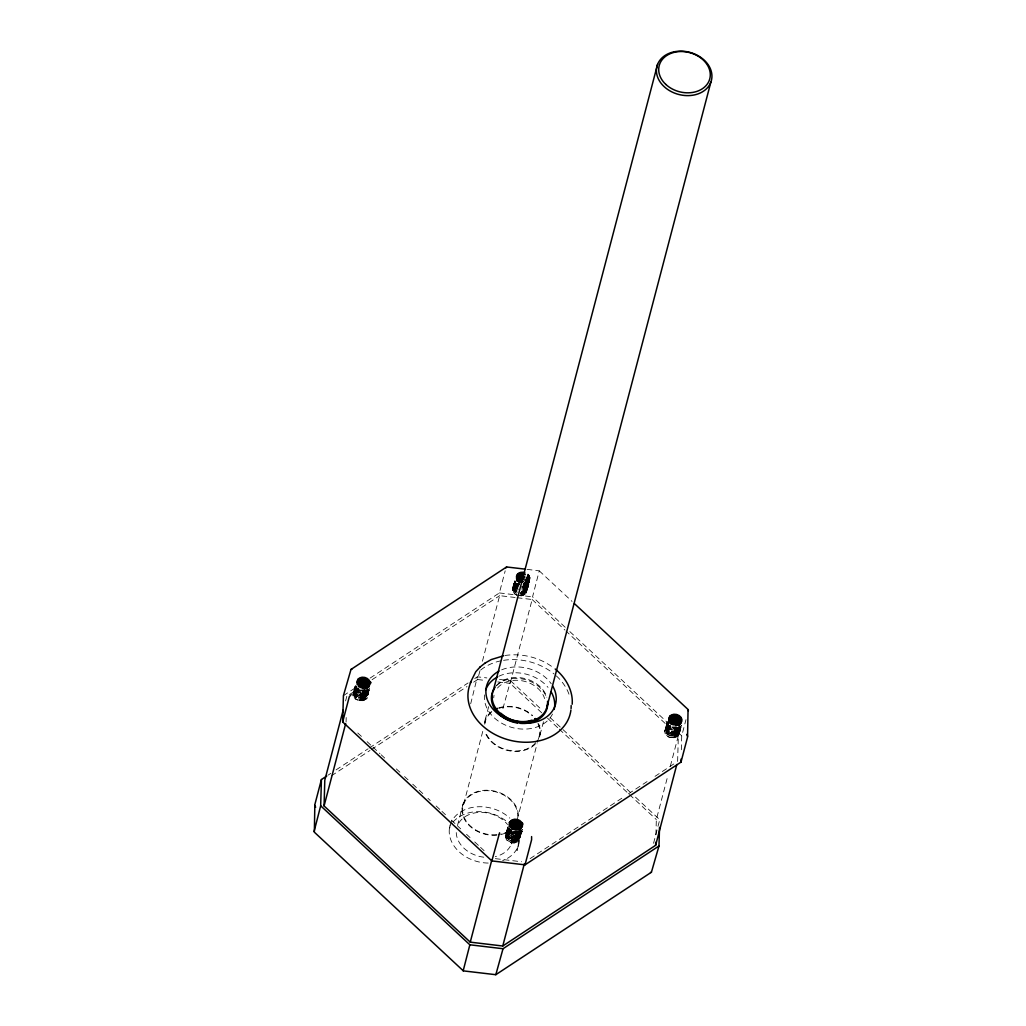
<?xml version="1.0" encoding="UTF-8"?>
<svg xmlns="http://www.w3.org/2000/svg" width="1026" height="1026" viewBox="0 0 1026 1026"><rect width="100%" height="100%" fill="white"/><g stroke="black" fill="none" stroke-linecap="round" stroke-linejoin="round"><path stroke-width="0.75" stroke-dasharray="5 3.75" d="M470.678 703.836L477.385 676.814L486.863 677.929M358.651 688.626C344.762 695.718 372.284 703.695 366.013 689.934M356.368 688.446C350.597 696.474 369.591 699.809 366.987 690.152M517.001 831.022L515.437 831.098C524.761 834.189 517.912 846.63 509.935 842.154C502.817 840.435 505.1 828.931 512.397 830.496C494.596 836.69 527.082 846.642 517.63 831.034M519.233 583.576C514.462 582.845 512.282 589.642 516.758 591.656M509.614 829.816C501.009 838.127 524.094 842.218 518.887 831.124M521.708 591.271C526.569 591.451 528.428 584.743 524.119 582.422M669.311 725.959C658.666 734.141 684.034 739.028 677.801 726.959M668.157 725.485C662.373 733.5 681.367 736.835 678.763 727.178M367.257 692.268L367.103 689.754M519.669 834.266L519.002 830.739M526.607 587.308L526.466 584.794L524.235 582.037M679.032 729.294L678.879 726.793M354.996 691.806C354.765 697.693 364.679 699.476 366.795 694.089M507.408 833.805C507.177 839.678 517.091 841.474 519.207 836.087M514.359 586.846L515.129 589.693L516.847 591.258M666.772 728.845C666.541 734.719 676.455 736.501 678.571 731.115M364.192 697.436C358.164 700.553 349.071 691.126 356.92 687.433M516.617 839.435C510.563 842.692 501.509 833.074 509.332 829.418L514.372 832.33L520.169 831.432M515.116 583.089C511.294 585.59 513.731 591.143 517.502 592.22M679.828 727.306C683.419 740.926 656.743 732.705 668.695 724.459M353.803 692.255L353.855 690.96M506.228 834.253L506.267 832.958M513.205 586L514.129 589.475L516.193 591.399M665.579 729.294L665.63 727.998M521.759 587.064C528.121 588.565 532.25 579.882 526.402 576.394M523.145 585.461C527.992 585.705 530.006 579.036 525.722 576.65M529.275 582.383L528.428 578.497L526.364 576.509M356.432 686.33C356.343 692.319 365.538 693.679 368.911 689.652M508.845 828.328C508.524 834.215 518.425 836.062 520.618 830.714M528.134 581.55L528.018 579.036L525.838 576.266M346.07 722.073L346.198 717.533M356.509 686.881L356.535 685.919M655.909 834.728L656.332 819.582L667.939 775.361M677.622 761.459L678.34 735.706L566.07 631.105M681.341 749.762L681.726 735.847L685.984 719.636M355.676 685.868L354.598 688.074L354.842 690.421L358.779 694.217L364.82 694.564L367.308 693.409L369.193 690.036L368.847 691.357M518.143 589.245C514.911 588.142 512.397 583.781 515.039 580.908M521.606 830.752C522.196 841.192 502.355 836.767 508.088 827.867M666.413 724.972C665.81 732.615 679.468 734.719 680.969 727.062C679.443 737.258 660.282 729.614 668.401 722.099M354.637 687.946C354.073 692.601 359.639 695.141 363.319 694.948M513.923 584.269L515.001 581.037M506.972 831.227L507.049 829.944M530.083 578.331L528.954 581.87L523.927 584.179L528.018 582.665L529.673 580.678L529.262 575.701A7.336 5.681 14.7 0 0 526.684 573.29C528.749 573.021 530.698 580.549 529.839 576.933M366.051 696.936C368.347 689.074 352.187 687.266 354.881 695.846C358.266 703.426 371.784 696.59 364.576 690.267M525.415 591.976L524.914 588.334L522.208 585.872M518.476 838.935C520.9 830.175 502.778 829.97 507.883 838.755C513.705 846.617 525.068 834.625 514.783 831.009M677.84 733.962L676.621 729.383L672.184 727.101L678.224 727.178M521.349 831.535C518.015 835.331 511.487 834.343 508.55 830.534L508.755 828.7L509.371 832.868L514.847 835.344L518.361 834.42L520.426 831.509L517.386 834.548L512.41 834.497L508.896 831.547L507.832 826.918L508.575 830.406L513.282 833.753L519.207 833.304L522.337 829.341L522.016 830.444M679.366 727.511C675.441 733.039 666.156 728.473 667.157 722.086M679.751 727.614C675.39 730.948 666.592 728.05 667.195 721.958M356.291 687.548C352.482 694.82 367.577 698.065 367.667 690.036M521.747 589.835C526.543 590.271 528.993 583.743 524.773 581.165M509.371 828.803C503.061 836.511 521.862 840.679 519.887 830.97M668.067 724.574C664.258 731.846 679.353 735.103 679.443 727.075M367.59 691.088L367.77 689.652C365.025 692.935 359.818 692.383 356.984 689.587M526.954 586.128L526.941 583.614L524.889 580.78M520.002 833.086L519.99 830.585M679.366 728.127L679.545 726.677M515.732 583.486L514.603 586.487L516.86 590.027M355.419 690.1C354.714 696.462 366.115 698.193 367.359 691.883M514.783 585.141L515.347 588.001L518.04 590.232M507.844 832.099C507.126 838.46 518.54 840.191 519.772 833.882M667.195 727.139C666.49 733.5 677.891 735.232 679.135 728.909M360.075 699.27C365.423 700.655 370.732 694.397 366.526 689.895M505.998 833.907C504.382 846.296 528.403 840.717 517.835 830.983M668.901 725.703C654.152 735.309 687.138 742.632 678.301 726.934M367.949 694.961L367.872 692.306L366.487 690.011L361.934 690.46L363.486 690.613M520.362 836.947L520.297 834.305L517.874 830.88M679.725 731.987L679.648 729.332L678.263 727.049L673.71 727.485M523.183 584.012C527.249 584.41 530.404 579.331 527.261 576.253M528.454 580.37L527.377 575.855M367.898 689.908C365.974 696.423 353.239 692.755 356.715 686.291C346.608 694.371 370.578 702.207 368.642 689.626M526.813 589.399C529.647 586.487 527.531 581.986 524.427 580.229M666.118 726.049L668.49 723.381C658.397 731.41 682.367 739.246 680.418 726.652M368.68 692.165L368.667 689.51M528.044 587.193L527.531 583.294L524.389 580.344M680.456 729.191L680.456 726.549M366.397 695.666L365.974 692.512L363.422 689.947M520.349 594.208C525.863 594.888 527.915 587.103 522.773 584.974M518.81 837.652L517.745 833.522L513.423 831.06M670.927 727.024C653.267 735.18 689.062 741.67 675.198 726.972M678.173 732.692L678.276 730.191L676.352 727.306M369.591 688.113L369.45 689.254M528.775 584.397L528.326 580.613L525.325 577.394C528.48 579.164 530.416 583.743 527.492 586.577M367.09 690.075L362.55 691.486L357.253 688.767C350.289 690.152 354.252 699.745 360.1 699.142M512.949 586.936L513.398 590.553L516.501 593.387C513.513 591.912 511.269 587.59 514.193 584.961M665.361 728.935C661.013 743.234 689.241 737.809 676.172 726.883M353.585 691.909L354.073 695.397L358.561 698.924M521.785 588.385C527.274 589.142 529.506 581.396 524.389 579.19M520.323 831.906L520.464 830.868M527.261 584.935L527.018 581.396L524.504 578.805M365.923 694.717L365.346 693.166L366.128 695.795A6.015 4.655 14.7 0 1 362.601 700.078L365.256 698.347L366.179 696.462M525.286 589.758L524.709 588.193L525.492 590.822A6.015 4.655 14.7 0 1 521.965 595.118L524.619 593.374L525.53 591.489M518.335 836.716L517.758 835.164L518.553 837.78A6.015 4.655 14.7 0 1 515.014 842.077L517.681 840.345L518.592 838.447M677.699 731.756L677.122 730.191L677.904 732.82A6.015 4.655 14.7 0 1 674.377 737.117L671.53 737.207L676.224 736.129L677.955 733.487M515.655 582.576L515.09 585.743L518.027 589.027M529.506 581.601L529.583 579.074L527.441 575.445C531.571 578.549 529.531 585.282 524.376 585.551M355.868 688.408C354.752 694.769 366.102 696.846 367.693 690.703M515.232 583.435L515.578 586.295L518.117 588.629M508.293 830.393C507.165 836.754 518.515 838.845 520.105 832.702M667.657 725.433C666.528 731.794 677.878 733.885 679.468 727.729M515.052 581.973C512.089 584.448 513.975 589.091 517.13 590.412M509.165 828.226C502.548 832.112 510.499 840.422 516.181 838.28C519.233 837.767 522.042 834.728 521.093 831.509C521.593 833.651 520.759 836.036 518.848 837.229M354.38 688.895L353.816 691.088M513.744 583.922L514.129 587.411L517.155 590.283M506.793 830.893L506.241 833.086M666.156 725.921L665.592 728.127M361.165 697.885L359.639 697.539M360.703 696.333L366.449 695.115L368.706 692.05M354.598 688.074C355.471 682.547 354.445 692.678 358.407 692.396C361.691 694.051 366.667 693.974 368.924 690.524L365.833 692.896L362.883 693.409M510.974 840.922L507.267 838.473L505.998 836.228L506.382 833.997L509.024 832.163A7.336 5.681 14.7 0 0 506.382 833.997L505.472 837.28M511.423 842.602L507.434 840.474L505.51 837.152M512.038 839.653L508.088 837.472L506.254 834.125M512.654 836.703L508.755 834.471L507.011 831.098M513.731 835.395C517.04 838.473 529.185 824.878 518.233 835.01C513.385 837.319 504.895 832.509 508.126 826.841M521.221 830.714L517.425 832.509L514.372 832.33M670.337 735.963L666.631 733.513L665.361 731.269L665.771 728.896L668.388 727.203A7.336 5.681 14.7 0 0 665.733 729.024M670.786 737.63C667.31 736.937 662.873 732.628 665.771 728.896M671.402 734.693L667.451 732.513L665.617 729.165M679.905 731.192L679.802 727.421L675.724 729.076L672.658 728.665M672.479 733.359L678.224 732.141L680.482 729.076M361.627 699.347L365.795 697.949L367.975 694.846M514.052 841.346L518.207 839.948L520.387 836.844M514.667 838.434L517.617 837.755M674.646 730.563L678.853 729.422L680.7 727.549C676.903 733.859 663.732 729.242 667.49 721.868M362.396 692.037L363.961 691.934M523.298 587.09L527.351 585.5L529.301 582.268M353.342 692.999L353.034 694.115L353.957 691.999A7.336 5.681 14.7 0 1 356.612 690.177C341.35 702.553 379.325 704.926 364.358 689.959M362.729 697.731C366.025 697.86 369.822 693.858 368.052 690.28M519.925 595.721C526.351 596.927 529.865 587.911 523.76 584.884M515.142 839.73C519.066 839.948 522.798 834.625 519.81 831.06M515.745 836.947L512.679 836.588M514.501 842.744C521.195 842.461 521.734 832.971 515.411 831.24M673.864 737.771C679.584 737.579 681.482 729.601 676.134 726.998M674.48 734.872L678.442 733.154L679.93 731.076M507.588 827.867L507.011 830.072M666.951 722.907L666.374 725.1M366.692 694.474L365.91 690.318M520.387 592.746C525.787 593.708 528.531 586.128 523.452 583.691M519.118 836.472L519.246 834.382L517.514 831.419M678.468 731.5L677.686 727.357M526.056 589.514L525.966 585.974L523.568 583.307M362.088 700.745C366.346 700.643 369.437 695.461 366.513 691.986M526.197 593.118L526.954 589.488L523.722 585M523.324 586.962L521.785 586.949C526.376 587.795 530.032 581.832 526.043 578.69M527.556 583.756L527.839 581.28L526.158 578.305M518.515 585.038C513.641 584.576 512.141 591.566 516.655 593.284M354.791 692.588C353.726 700.207 366.167 700.553 368.154 694.051M514.154 587.629L514.347 590.476L516.758 592.874M507.203 834.587C505.754 840.935 517.078 843.282 518.912 837.267M666.567 729.627C665.117 735.975 676.442 738.322 678.276 732.308M506.703 833.33L507.216 830.996L509.294 829.547L514.347 832.458M355.022 688.318L355.637 685.996M514.385 583.345C514.347 577.292 513.988 587.667 517.771 587.423M507.447 830.316L508.05 827.995M666.81 725.344L666.733 724.035L668.362 722.227M368.129 694.153L368.026 690.395M520.528 592.913C526.992 594.195 530.57 585.282 524.645 582.05M517.925 839.012L520.541 836.152L519.772 831.175M353.059 695.282L353.072 693.986M512.423 590.322L513.359 586.91L515.975 585.205A7.336 5.681 14.7 0 0 513.321 587.039C510.884 590.065 513.693 594.157 516.873 595.183M527.492 589.193L527.415 585.307L524.607 582.165M515.591 582.152L515.732 585L518.117 587.411M512.436 589.014L512.705 588.039M505.459 836.113L505.767 834.997M664.848 731.012L665.117 730.025M345.595 700.912L346.801 696.333M370.078 678.109L499.393 592.938L505.19 570.841M473.653 682.149L477.641 679.533L480.04 670.376M482.438 661.231L499.649 595.657L515.129 597.491M450.234 825.109L449.298 828.367L452.261 823.314M463.175 803.768L457.378 825.904A28.523 22.072 14.7 0 1 479.886 812.374A28.523 22.072 14.7 0 1 507.537 824.506M485.183 719.893L488.658 706.658M463.726 803.948L483.323 729.23M484.926 723.125L485.721 720.072M525.748 590.694L525.453 587.154L522.888 584.589M499.495 679.43L510.55 680.751L502.843 708.876M565.185 627.271L532.558 596.875L539.24 570.841L526.864 569.34M541.728 712.801L510.153 683.393L532.148 599.517L516.668 597.671M517.091 820.056L537.085 743.812M537.483 742.285L538.688 737.707M511.423 843.898L514.898 830.624M543.472 721.701L539.227 737.886A28.523 22.072 14.7 0 0 538.445 723.445M518.168 846.155L517.027 850.516C519.323 843.487 518.617 837.319 514.86 831.034M521.259 833.356C522.439 830.034 519.669 837.678 517.219 836.677M670.337 766.204L678.34 735.706M653.549 843.295L659.731 819.723L635.248 796.92M356.24 687.112C354.56 691.652 365.872 696.282 368.001 689.523M369.193 690.036L368.244 692.345L364.82 694.564M526.723 586.91L525.132 589.629L521.798 590.873M528.236 581.165L526.595 583.845L523.234 585.064M513.18 586.128L515.078 583.204M354.893 692.217L356.458 689.831L358.536 689.036M514.244 587.257L515.822 584.871L519.118 583.974M507.306 834.215L508.883 831.83L512.166 830.932M666.669 729.242L668.234 726.87L670.311 726.062M527.056 585.731L525.274 588.347L521.836 589.437M679.751 731.871L676.339 735.655L670.363 735.834M528.557 579.985L526.736 582.576L523.273 583.614M355.317 690.511L356.266 688.856M514.68 585.551L516.45 583.268M507.729 832.509L510.512 829.778M667.092 727.537L668.041 725.882M528.069 587.077L524.799 592.143L520.438 593.81M366.5 695.269L365.448 697.103M528.8 584.281C527.98 588.757 517.732 589.527 526.466 587.308M679.674 726.934L676.66 729.973L671.671 729.935L668.157 726.985L668.118 723.74L668.76 726.626L672.646 728.793M527.364 584.551L525.389 587.064L521.875 587.988M353.547 692.037L357.086 688.805M512.91 587.077L515.232 584.23L517.886 583.435M505.959 834.035L508.255 831.317L512.449 830.38M665.323 729.063L668.862 725.831M529.531 581.486L527.12 584.461L522.85 585.654M354.342 689.023L356.715 686.356M513.705 584.05L516.065 581.383M506.767 831.022L509.127 828.341L508.652 829.111M355.765 688.805L356.843 687.215M515.129 583.845L515.539 582.986M508.178 830.803L509.255 829.213M667.541 725.844L667.964 724.984M526.158 589.116L524.979 590.886L521.747 592.297M507.562 827.995L508.101 826.969M666.926 723.035L667.451 721.996M527.659 583.358L525.504 585.769L521.913 586.526M527.518 589.078L524.889 591.925L520.541 592.797M354.688 692.999C357.189 688.138 365.769 690.69 366.128 695.795M514.039 588.039L516.129 585.936L518.399 585.436M507.1 834.997C509.601 830.137 518.194 832.689 518.553 837.78M666.464 730.037C668.965 725.164 677.545 727.716 677.904 732.82M680.687 726.677L681.341 725.587M680.713 726.562L681.367 725.472M520.233 831.265C517.322 835.126 509.884 833.715 508.922 828.867M368.937 689.536L363.948 692.05M453.005 822.057C466.394 807.141 492.736 809.206 507.511 822.211M525.35 593.99L521.439 595.773M678.763 727.498L674.236 728.922L668.926 726.216M678.866 727.113L674.338 728.511L669.029 725.805M343.415 695.666L356.753 686.881M349.456 694.576L358.754 688.446M372.053 679.699L499.649 595.657M328.076 775.156L330.744 773.399M336.079 769.885L368.077 748.813M369.411 747.928L468.061 682.957M474.717 678.558L477.385 676.814M331.436 775.823L369.988 750.442M371.309 749.57L467.01 686.535M530.083 858.634L621.794 798.228M628.438 793.842L647.047 781.594M655.024 776.336L676.288 762.331M519.554 831.201C516.565 833.381 511.859 832.548 509.794 829.483M519.656 830.816L516.296 832.022L512.551 831.329M668.657 724.587L665.925 727.024L666.554 729.409L669.568 732.282L672.492 733.244M525.812 590.155L521.606 591.476M674.377 737.117L675.211 736.706M515.193 584.358L519.348 583.538M366.154 689.818L361.229 690.165M522.798 594.708L520.567 595.311M363.435 699.681L359.754 700.181L361.037 700.232M515.847 841.666L512.166 842.179L513.449 842.218M524.555 590.796L521.631 591.361M365.012 690.511L366.449 690.152M676.801 727.254L673.005 727.203M505.023 655.486C522.144 652.972 540.292 657.512 553.976 668.157M360.575 700.681L362.101 700.63M673.877 737.656L670.799 737.514M514.526 842.615L511.435 842.474M674.505 734.757L671.427 734.565M362.588 689.998L363.871 690.023M514.064 841.23L510.999 840.794M514.68 838.319L510.217 837.242L506.741 833.202M674.659 730.435L670.209 729.294L666.836 725.215M499.393 592.938L532.558 596.875M477.641 679.533L485.388 680.443M497.764 681.918L510.153 683.393M495.353 858.647L521.67 861.763M512.064 839.524L513.603 839.755M359.203 695.846L360.716 696.218M361.344 693.281L357.215 691.447L355.06 688.19M513.757 835.267L509.627 833.445L507.472 830.188M360.434 690.049L361.96 690.331M358.151 697.18L359.626 697.654M519.823 584.961L517.232 583.473L519.797 585.089M516.899 595.067L514.372 593.515L512.449 590.194M357.535 700.027L355.009 698.475L353.085 695.153M518.156 589.129L515.706 587.5L513.949 584.14M517.463 585.551L518.771 586.282M359.433 691.114L356.125 688.536L355.317 686.214L356.163 688.408M524.145 578.574C530.57 580.408 529.249 590.373 522.709 589.86C529.531 590.001 530.352 580.37 524.183 578.446M519.4 584.769L517.425 583.396M518.412 583.756L519.489 584.371M522.093 586.269L524.812 588.732L525.492 590.822M357.792 695.243L354.316 691.216L354.804 688.997L356.881 687.548L356.163 686.458M523.491 583.191C529.775 585.5 527.659 594.99 520.99 594.387C526.569 594.734 529.852 587.334 524.812 583.909M517.797 587.308L514.424 583.217M518.207 587.013L516.411 585.5L515.475 582.665M669.645 725.472L670.85 726.318L669.619 725.6M357.869 688.446L359.074 689.28L357.843 688.574M518.207 585.795L516.014 583.281M518.31 585.384L516.617 583.807M356.83 696.359L353.842 692.127M364.397 689.844L365.589 690.78M517.476 585.423L514.667 581.242L516.373 584.499M358.061 688.356L358.959 689.126M510.576 829.944L511.474 830.714M539.24 570.841L572.046 601.403M569.853 631.618L667.746 722.817M672.415 727.165L681.726 735.847M532.148 599.517L564.903 630.028M510.55 680.751L542.023 710.056M550.18 717.661L630.592 792.572M547.576 718.251L558.093 728.062M559.273 729.153L628.271 793.431M629.438 794.522L656.332 819.582M357.766 732.974L362.447 737.335M367.128 741.695L371.797 746.043M372.977 747.133L379.992 753.674M381.159 754.764L384.673 758.034M396.357 768.936L399.871 772.193M404.552 776.554L408.053 779.824M412.734 784.185L423.263 793.996M427.945 798.343L430.279 800.524M436.127 805.974L440.808 810.335M441.975 811.425L445.476 814.695M451.325 820.133L460.687 828.854M466.535 834.305L470.036 837.575M474.717 841.936L479.399 846.283M480.566 847.373L484.08 850.644M508.575 828.457L509.281 829.572M508.614 828.328L509.306 829.444M667.939 723.497L667.58 722.189L667.964 723.368M507.729 828.213L508.011 829.264M667.118 723.112L667.375 724.292M514.706 581.114L514.949 582.293M355.342 686.086L355.599 687.266M521.58 830.868L521.58 832.137M480.668 670.042A52.288 40.463 14.7 0 1 502.124 660.577M503.586 660.334A52.288 40.463 14.7 0 1 554.066 673.954M556.297 675.877A52.288 40.463 14.7 0 1 569.674 696.282M501.676 669.824A35.654 27.587 14.7 0 1 551.27 683.829M552.488 714.083A35.654 27.587 14.7 0 1 511.717 727.396A35.654 27.587 14.7 0 1 484.49 694.897M498.854 676.237A35.654 27.587 14.7 0 1 548.012 687.382M496.481 685.778A28.523 22.072 14.7 0 1 524.735 679.481A28.523 22.072 14.7 0 1 546.884 698.398M527.736 574.355A6.618 5.117 14.7 0 1 524.555 582.653M527.21 574.996A6.015 4.655 14.7 0 1 524.696 582.499M535.264 744.055A28.523 22.072 14.7 0 1 507.011 750.339A28.523 22.072 14.7 0 1 484.862 731.435M484.387 722.676A28.523 22.072 14.7 0 1 492.749 710.762M498.674 707.914A28.523 22.072 14.7 0 1 532.545 715.494M496.135 685.881A28.125 21.764 14.7 0 1 524.094 678.353A28.125 21.764 14.7 0 1 546.832 697.218M493.737 697.872A26.15 20.238 14.7 0 1 494.045 695.23M497.482 688.061A26.15 20.238 14.7 0 1 523.478 681.072A26.15 20.238 14.7 0 1 544.614 698.603M537.919 723.561A27.946 21.636 14.7 0 1 536.662 741.503M535.79 742.657A27.946 21.636 14.7 0 1 507.998 750.121A27.946 21.636 14.7 0 1 485.401 731.384M484.721 724.202A27.946 21.636 14.7 0 1 491.877 712.018M498.944 708.338A27.946 21.636 14.7 0 1 532.148 715.763M509.268 830.534A27.946 21.636 14.7 0 1 498.136 834.561M496.751 834.715A27.946 21.636 14.7 0 1 462.931 813.336A27.946 21.636 14.7 0 1 488.414 790.713A27.946 21.636 14.7 0 1 517.784 816.042M518.579 831.727A35.654 27.587 14.7 0 1 502.625 860.647M488.209 863.071A35.654 27.587 14.7 0 1 451.337 821.993A35.654 27.587 14.7 0 1 509.832 818.145M513.256 827.931A28.523 22.072 14.7 0 1 498.29 834.997M496.879 835.164A28.523 22.072 14.7 0 1 462.38 813.349A28.523 22.072 14.7 0 1 488.376 790.264A28.523 22.072 14.7 0 1 518.348 816.106M510.64 829.457A28.523 22.072 14.7 0 1 495.276 856.62M483.772 857.197A28.523 22.072 14.7 0 1 456.249 831.56"/><path stroke-width="1.5" d="M368.77 686.522C369.296 681.136 361.126 677.968 357.753 682.072M521.182 828.508C522.26 821.864 509.165 819.364 509.665 826.815M680.546 723.548C681.392 717.418 670.183 714.391 668.926 720.88M521.285 828.123L519.823 824.032M659.513 827.443L658.987 845.988L651.42 872.215L495.815 974.7L463.342 970.878L314.354 832.189L314.841 804.589L321.42 779.542L326.755 776.028M314.071 831.573L320.676 805.808L321.42 779.542M676.814 764.511L655.614 845.334L502.766 946.01L470.254 942.15L324.075 805.949L324.793 780.209L343.197 710.056M574.393 603.583L688.048 709.479L687.561 737.078L680.995 762.126L525.017 864.854L491.852 860.917L342.684 721.945L343.415 695.666L350.995 669.452L506.587 566.968L525.338 569.161M655.614 845.334L655.704 842.295M680.995 762.126L681.084 759.035M572.2 704.221C573.226 690.447 565.608 677.493 555.194 669.016M688.305 710.8L688.343 710.082M517.078 580.408C514.962 576.368 520.451 573.829 523.632 575.035M669.029 720.483C670.183 714.789 678.481 716.648 680.841 720.496M342.684 721.945L349.25 696.898L351.174 694.551M324.075 805.949L345.672 723.599M493.211 690.844L657.525 64.51M470.254 942.15L491.864 859.801M320.676 805.808L469.857 944.792L463.175 970.827M491.852 860.917L499.572 832.791M546.512 708.594L710.826 82.26A28.125 21.764 14.7 0 0 677.583 51.3A28.125 21.764 14.7 0 0 664.117 86.607A28.125 21.764 14.7 0 0 710.826 82.26M502.766 946.01L524.363 863.661M658.987 845.988L503.022 948.729L495.815 974.7M525.017 864.854L531.596 839.807L531.596 836.588M680.815 718.623L678.584 716.661L680.854 718.508A6.015 4.655 14.7 0 1 675.647 724.561C655.434 717.52 688.523 709.723 679.058 724.959M357.894 680.828L357.651 681.739L358.523 679.289C356.304 682.264 363.679 675.493 366.064 679.276C369.809 680.764 370.54 686.702 366.346 688.087M517.258 575.855L517.014 576.766L517.874 574.329C515.693 577.561 521.849 570.905 524.248 573.79M510.307 822.826L510.063 823.737L510.935 821.287C508.755 824.519 514.911 817.863 517.296 820.749C521.067 821.608 523.555 827.097 519.784 829.534M669.67 717.854L669.427 718.764L670.299 716.328C668.08 719.29 675.454 712.519 677.84 716.302C681.585 717.79 682.316 723.728 678.122 725.125M368.578 687.138L368.655 684.009L366.474 681.226M680.353 724.164L680.674 722.099L679.186 719.072M511.281 824.904L515.783 824.878L520.644 828.264M512.179 821.954L516.694 822.006M672.979 716.789C679.93 717.43 670.837 715.802 669.144 718.123M359.113 684.227L365.064 685.201M360.011 681.29L363.063 681.251M674.839 718.29L673.274 718.238L674.8 718.405M518.746 580.639L521.824 580.78M361.806 682.7L364.833 683.419M357.42 682.521C359.818 677.891 366.757 679.789 369.027 683.572M366.333 686.061L363.653 684.547M511.948 820.672L517.874 820.826M512.718 824.673L515.783 824.878M518.707 828.162L516.078 826.546L518.746 828.046M521.157 828.315C523.606 813.297 498.341 824.904 516.283 829.521A6.015 4.655 14.7 0 0 521.413 823.442A6.015 4.655 14.7 0 0 511.833 820.992A6.015 4.655 14.7 0 0 513.449 828.79L516.283 829.521M470.203 682.944L475.782 671.709L480.296 666.823M509.281 826.623C511.346 821.467 519.913 823.622 520.785 828.623M505.959 567.891L506.587 566.968M509.383 826.212C511.294 821.505 517.95 823.185 520.644 826.276M516.681 577.959L519.733 575.419L523.414 575.535M509.05 822.826L509.781 821.877M516.591 578.779L520.208 576.727L523.927 577.317M357.33 683.342C360.498 679.02 368.732 681.982 368.526 687.305M516.694 578.369L520.323 576.33L524.042 576.92M669.106 720.367C672.158 716.392 678.699 718.726 680.738 722.612M367.282 687.933C374.375 682.187 359.767 674.005 357.548 682.149L358.69 681.508M357.266 684.624C360.549 681.52 366.757 683.534 367.936 687.805M516.629 579.664L519.502 578.228L523.222 578.638M357.381 684.227C360.665 681.123 366.872 683.149 368.039 687.407M516.745 579.254L519.618 577.83L523.337 578.254M509.794 826.225C513.077 823.108 519.284 825.148 520.451 829.406M669.157 721.252C672.44 718.149 678.648 720.175 679.815 724.446M508.934 824.878L511.102 823.506M485.17 663.014L491.339 659.538L503.599 655.806M480.014 667.041L485.426 662.809M357.843 682.983C361.267 680.084 367.436 682.264 368.372 686.625M669.619 720.008C673.043 717.123 679.212 719.29 680.148 723.663M357.356 681.097L361.242 679.635M669.221 722.612C672.312 720.534 676.903 721.868 678.789 724.972M516.912 580.216L520.131 579.203L522.632 579.587M669.324 722.214C672.428 720.137 677.019 721.47 678.904 724.574M669.824 720.996C673.325 718.918 678.584 720.88 679.712 724.831M510.473 825.968C513.962 823.878 519.22 825.84 520.349 829.79M357.446 682.213L358.651 681.636M669.221 719.252L670.427 718.662M509.871 824.211L512.436 823.288M669.26 719.123L670.465 718.546M358.318 679.238L359.536 678.673L358.356 679.109M670.132 716.148L671.35 715.584L670.093 716.263M517.194 581.267L523.132 581.396M516.95 578.42L518.233 577.933M357.587 683.38L358.869 682.906M669.362 720.406L672.068 719.701M357.625 683.252L358.908 682.777M669.401 720.29L670.683 719.816M517.822 575.445L519.156 574.868M358.459 680.418L364.268 680.007M670.235 717.443L673.018 716.661M517.732 580.088L522.516 579.985M358.369 685.047L363.153 684.945L367.013 687.933M510.781 827.046L515.565 826.943L519.425 829.931M358.484 684.65L363.268 684.56L367.128 687.548M510.897 826.648L515.68 826.546L519.541 829.547M350.995 669.452L351.892 669.17M650.522 872.485L651.42 872.215M517.117 579.626L522.978 579.703M518.002 576.663L523.914 576.727M518.053 576.548L523.876 576.843M511.987 820.556L513.372 820.236M518.13 581.267L523.016 581.793M358.767 686.24L362.435 686.304L365.718 688.19M670.542 723.266L674.223 723.33L677.493 725.228M511.179 828.226L517.181 829.393M358.882 685.83L362.563 685.907L365.82 687.805M670.658 722.868L674.338 722.945L677.609 724.831M511.294 827.828L514.975 827.905L518.245 829.803M511.32 824.776L512.756 824.545M512.218 821.839L513.654 821.634M670.889 721.252L673.928 721.175L670.94 721.137M359.164 684.098L360.626 683.996M360.062 681.174L361.537 681.084M671.838 718.2L673.312 718.11M520.272 573.393L523.324 573.406L520.323 573.278M518.707 582.165L521.208 582.319A6.618 5.117 14.7 0 1 516.745 575.368A6.618 5.117 14.7 0 1 524.837 572.662M518.797 580.511L520.297 580.524M521.17 577.741L519.656 577.715L521.208 577.625M513.616 821.749L516.642 822.121M360.588 684.111L363.614 684.663M365.461 678.827L369.078 681.482A6.015 4.655 14.7 0 1 363.871 687.523L360.203 686.509L357.574 683.111M361.498 681.2L363.024 681.379M469.857 944.792L503.022 948.729M672.248 724.523L673.505 724.702M360.472 687.497L362.947 688.074M672.363 724.125L674.852 724.702M360.588 687.099L363.063 687.677M513 829.085L515.488 829.675M675.647 724.561L671.979 723.548M363.871 687.523L360.203 686.509M520.259 580.639L521.772 580.908M673.582 719.739L677.942 721.214M673.62 719.611L677.904 721.329L679.969 723.407M514.526 826.251L516.027 826.661M521.516 579.177L523.016 579.587M515.437 823.378L516.976 823.686L515.475 823.25M675.711 715.52L677.198 715.981M363.922 678.494L366.808 679.635M516.347 820.492L517.835 820.941M525.312 574.701C518.502 569.828 513 581.216 521.772 582.332M512.628 828.508L513.449 828.79M675.711 723.304L674.197 722.894L675.659 723.42M363.319 682.995L368.193 686.381L366.167 684.188M515.745 824.994L520.618 828.38M518.104 822.685C515.09 820.749 508.973 821.967 509.768 826.405M675.39 721.701L676.801 722.342M675.429 721.573L676.852 722.227M519.566 581.55L520.708 582.088M364.512 681.803L368.962 685.586M364.563 681.687L365.961 682.354M365.243 687.138L362.422 685.868L365.282 687.022M677.506 717.597L678.827 718.392M677.455 717.713L680.815 720.611M365.718 680.571L369.065 683.47M517.797 822.57L520.592 824.327M518.374 824.353L520.605 826.392M518.233 824.494L520.9 828.238M519.425 823.468L520.554 824.442M670.119 723.304L670.953 724.1M358.33 686.266L359.177 687.074M678.109 723.086L679.161 724.125M678.071 723.202L679.122 724.241M367.205 683.239L369.001 685.471M368.039 680.533L369.039 681.597M680.777 722.496C671.081 714.327 680.315 719.675 680.302 724.33M686.74 734.398L687.6 736.245M315.662 807.257L314.802 805.41M522.285 822.775L522.862 824.006M370.386 681.982L370.745 683.175L370.476 681.905M570.905 710.095A52.288 40.463 14.7 0 1 507.883 739.695A52.288 40.463 14.7 0 1 471.216 681.649M571.149 705.529A52.288 40.463 14.7 0 1 571.059 708.594M552.77 686.189A35.654 27.587 14.7 0 1 538.663 721.098A35.654 27.587 14.7 0 1 491.993 707.927A35.654 27.587 14.7 0 1 499.123 671.042M485.619 690.075A35.654 27.587 14.7 0 1 497.597 676.865M551.244 692.011A35.654 27.587 14.7 0 1 554.168 709.428M547.525 701.335A28.523 22.072 14.7 0 1 520.374 723.368M517.45 723.022A28.523 22.072 14.7 0 1 493.775 689.318M520.4 581.832A6.015 4.655 14.7 0 1 517.386 575.56A6.015 4.655 14.7 0 1 524.671 573.496M361.037 686.804A6.015 4.655 14.7 0 1 359.421 678.994A6.015 4.655 14.7 0 1 368.988 681.456M672.812 723.83A6.015 4.655 14.7 0 1 671.196 716.02A6.015 4.655 14.7 0 1 680.764 718.482M494.981 709.466A28.523 22.072 14.7 0 1 497.418 708.376M535.341 718.495A28.523 22.072 14.7 0 1 536.893 720.637M547.615 703.015A28.125 21.764 14.7 0 1 512.949 720.38A28.125 21.764 14.7 0 1 495.25 687.035M531.943 720.162A26.15 20.238 14.7 0 1 512.307 719.88M511.025 719.431A26.15 20.238 14.7 0 1 500.893 713.224M534.879 718.7A27.946 21.636 14.7 0 1 536.406 720.803M513.359 827.482L511.807 827.597L514.872 827.751L513.308 827.597M511.358 827.52A6.618 5.117 14.7 0 0 522.337 826.507A6.618 5.117 14.7 0 0 514.526 819.223A6.618 5.117 14.7 0 0 511.358 827.52M358.933 685.522A6.618 5.117 14.7 0 0 369.911 684.509A6.618 5.117 14.7 0 0 362.101 677.224A6.618 5.117 14.7 0 0 358.933 685.522M670.709 722.56A6.618 5.117 14.7 0 0 681.7 721.534A6.618 5.117 14.7 0 0 673.877 714.263A6.618 5.117 14.7 0 0 670.709 722.56M665.848 84.453A26.15 20.238 14.7 0 0 709.261 80.426A26.15 20.238 14.7 0 0 678.366 51.646A26.15 20.238 14.7 0 0 665.848 84.453"/></g></svg>
